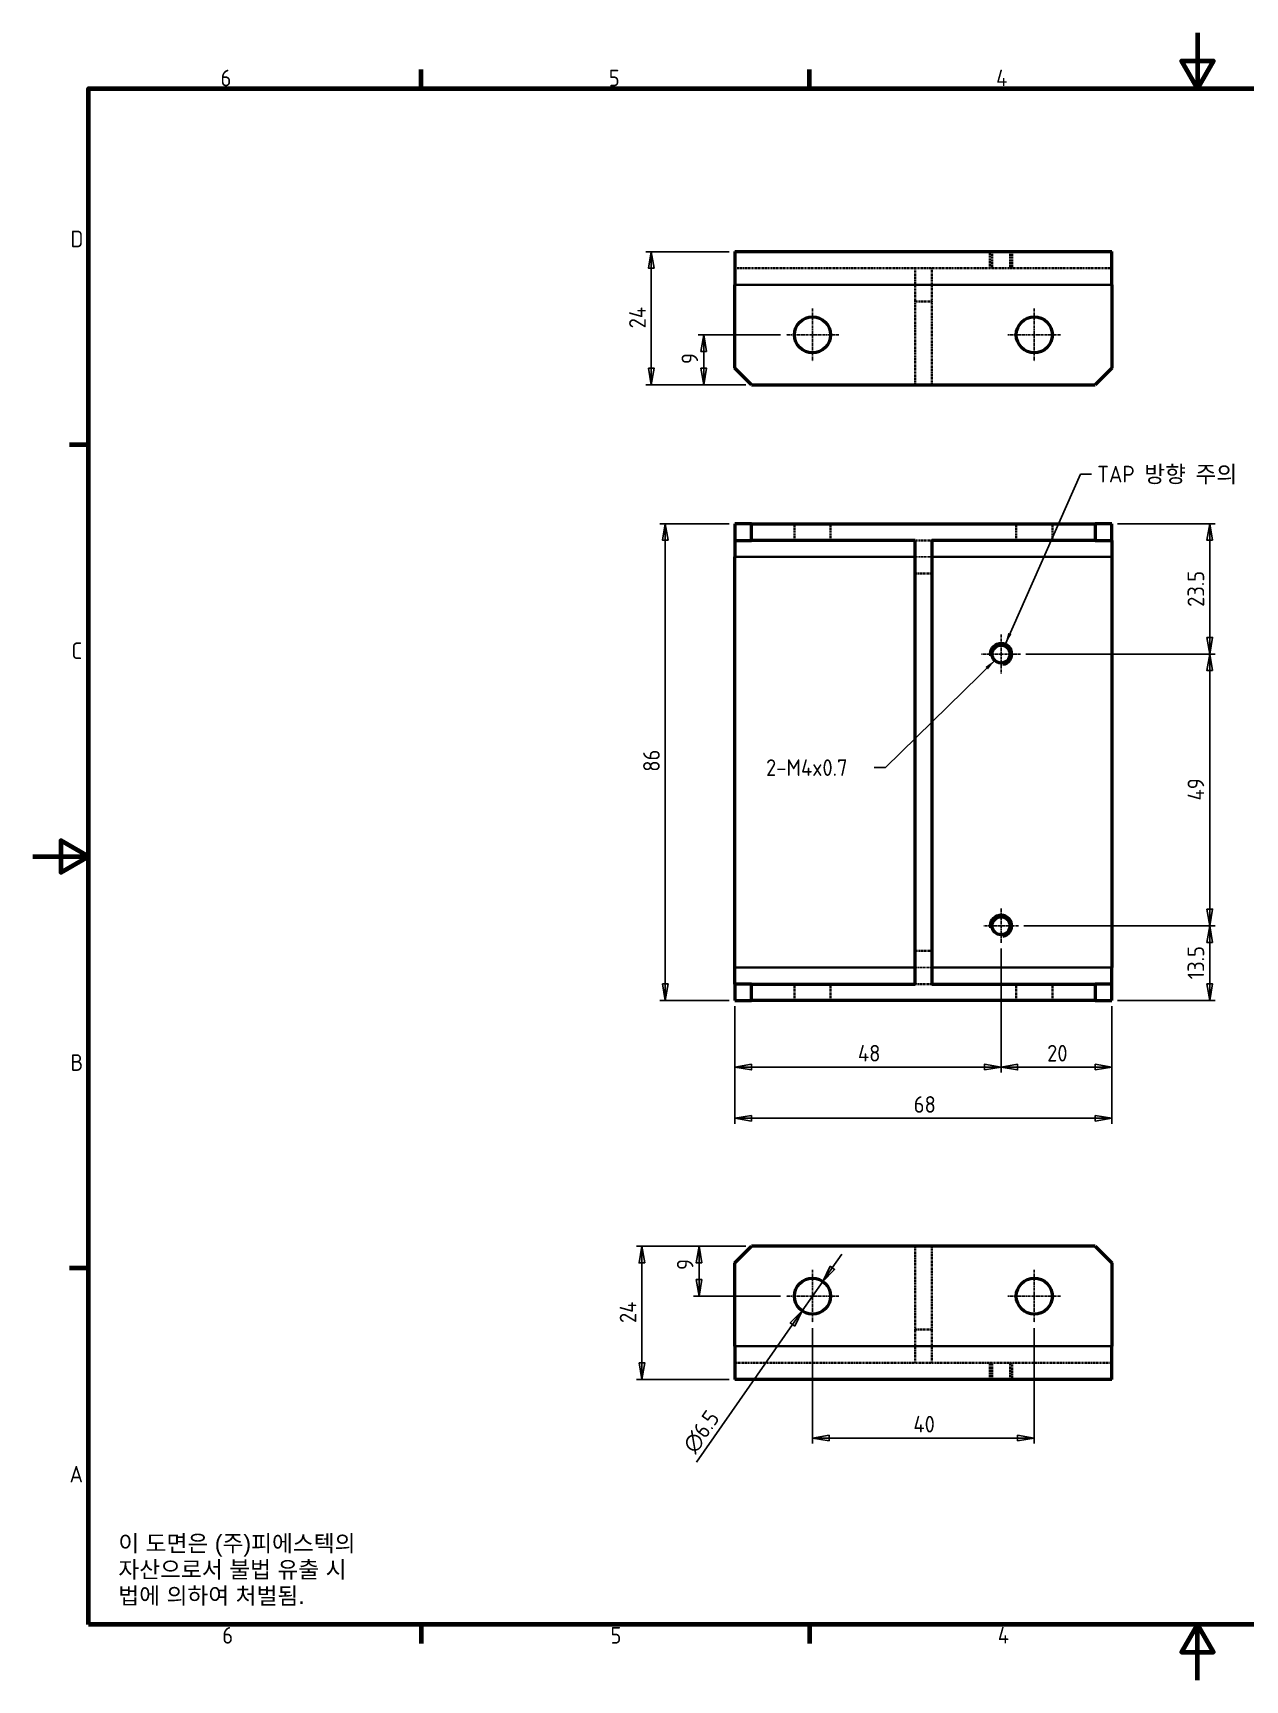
# Model space of a CAD drawing. Header units: millimetres. Extents: x 0 to 420, y 0 to 297.
# Drawn here: x 0 to 218.6, y 0 to 297 of the extents above; entities that cross this region are included whole.
import ezdxf

# ---------------------------------------------------------------- set-up
doc = ezdxf.new("R2010")
doc.units = ezdxf.units.MM
doc.linetypes.add('CHAIN', pattern=[0.7087, 0.4724, -0.0591, 0.1181, -0.0591])
doc.linetypes.add('DASHED', pattern=[0.2067, 0.1654, -0.0413])
doc.layers.get('0').update_dxf_attribs({"lineweight": 25})
for name, color, linetype, lineweight, true_color in [('가려진 것(ISO)', 5, 'DASHED', 35, 0x0000ff), ('가려진 좁은 것(ISO)', 5, 'DASHED', 25, 0x0000ff), ('가시적인 좁은 것(ISO)', 1, 'Continuous', 35, 0xff0000), ('중심 표식(ISO)', 1, 'Continuous', 25, 0xff0000)]:
    doc.layers.add(name, color=color, linetype=linetype, lineweight=lineweight, true_color=true_color)
for name, color, linetype, lineweight in [('가시적인 것(ISO)', 7, 'Continuous', 50), ('경계(ISO)', 7, 'Continuous', 70), ('기호(ISO)', 7, 'Continuous', 25), ('치수(ISO)', 7, 'Continuous', 25)]:
    doc.layers.add(name, color=color, linetype=linetype, lineweight=lineweight)
doc.styles.add('ISO Proportional', font='arial.ttf')
doc.styles.add('ISO ProportionalPSTEK', font='isocp.shx')
doc.dimstyles.new('PSTEK', dxfattribs={"dimtxt": 3, "dimasz": 3, "dimexe": 1, "dimexo": 1, "dimgap": 1, "dimtad": 1, "dimrnd": 1e-08, "dimdsep": 46, "dimtxsty": 'ISO ProportionalPSTEK', "dimblk": 'Filled-1', "dimcen": 0.09, "dimdle": 10, "dimclrd": 3, "dimclre": 3, "dimclrt": 1, "dimadec": 1, "dimazin": 2, "dimtfac": 1, "dimtmove": 0, "dimatfit": 3, "dimfxl": 1, "dimtolj": 1, "dimlwd": -1, "dimlwe": -1, "dimarcsym": 0})
doc.dimstyles.new('PSTEK$7', dxfattribs={"dimtxt": 3, "dimasz": 2, "dimexe": 1, "dimexo": 1, "dimgap": 1, "dimtad": 1, "dimrnd": 1e-08, "dimdsep": 46, "dimtxsty": 'ISO ProportionalPSTEK', "dimblk": 'Filled-1', "dimcen": 0.09, "dimdle": 10, "dimclrd": 3, "dimclre": 3, "dimclrt": 1, "dimadec": 1, "dimazin": 2, "dimtfac": 1, "dimtmove": 0, "dimatfit": 3, "dimfxl": 1, "dimtolj": 1, "dimlwd": -1, "dimlwe": -1, "dimarcsym": 0})

# ---------------------------------------------------------------- blocks, each defined once
blk = doc.blocks.new('경계 Default Border')
at = {"layer": '경계(ISO)'}
for p, q in [((70, 287), (70, 290.4)), ((140, 287), (140, 290.4)), ((10, 222.75), (6.6, 222.75)), ((10, 74.25), (6.6, 74.25)), ((70, 10), (70, 6.6)), ((140, 10), (140, 6.6))]:
    blk.add_line(p, q, dxfattribs=at)
at = {"layer": '경계(ISO)', "flags": 128}
for points in [[(210, 297), (210, 287), (207.11, 292), (212.89, 292), (210, 287)], [(10, 10), (10, 287), (410, 287), (410, 10), (10, 10)], [(0, 148.5), (10, 148.5), (5, 151.39), (5, 145.61), (10, 148.5)], [(210, 0), (210, 10), (207.11, 5), (212.89, 5), (210, 10)]]:
    blk.add_lwpolyline(points, dxfattribs=at)
at = {"layer": '경계(ISO)', "color": 1, "true_color": 0xff0000, "char_height": 3, "attachment_point": 7, "style": 'ISO ProportionalPSTEK'}
for s, insert in [('6', (33.83, 287.37)), ('5', (103.83, 287.37)), ('4', (173.67, 287.4)), ('D', (6.77, 258.35)), ('C', (6.93, 184.1)), ('B', (6.77, 109.85)), ('A', (6.6, 35.62)), ('6', (34.14, 6.57)), ('5', (104.14, 6.57)), ('4', (173.97, 6.6))]:
    blk.add_mtext(s, dxfattribs=dict(at, insert=insert))
blk = doc.blocks.new('Filled-1')
at = {"color": 0}
for p, q in [((0, 0), (-1, 0.167)), ((-1, 0.167), (-1, -0.167)), ((-1, 0), (0, 0)), ((-1, -0.167), (0, 0))]:
    blk.add_line(p, q, dxfattribs=at)
at = {"color": 0, "flags": 128}
blk.add_lwpolyline([(-1, -0.167), (0, 0), (-1, 0.167), (-1, -0.167)], dxfattribs=at)
at = {"color": 0}
blk.add_solid([(-1, -0.167), (0, 0), (-1, 0.167), (-1, -0.167)], dxfattribs=at)
blk = doc.blocks.new('*D14')
at = {"layer": 'Defpoints', "color": 0, "transparency": 16777216}
for p in [(126.55, 208.51), (114.02, 122.51), (126.55, 122.51)]:
    blk.add_point(p, dxfattribs=at)
at = {"layer": '치수(ISO)', "color": 3, "transparency": 16777216}
for p, q in [((125.55, 208.51), (113.02, 208.51)), ((114.02, 205.51), (114.02, 125.51)), ((125.55, 122.51), (113.02, 122.51))]:
    blk.add_line(p, q, dxfattribs=at)
at = {"layer": '치수(ISO)', "color": 3, "transparency": 16777216, "xscale": 3, "yscale": 3, "zscale": 3}
for p, rotation in [((114.02, 208.51), 90), ((114.02, 122.51), 270)]:
    blk.add_blockref('Filled-1', p, dxfattribs=dict(at, rotation=rotation))
at = {"layer": '치수(ISO)', "color": 1, "transparency": 16777216, "insert": (110.02, 163.78), "char_height": 3, "attachment_point": 1, "rotation": 90, "style": 'ISO ProportionalPSTEK'}
blk.add_mtext('\\A1;86', dxfattribs=at)
blk = doc.blocks.new('*D15')
at = {"layer": 'Defpoints', "color": 0, "transparency": 16777216}
for p in [(129.55, 78.22), (120.1, 69.22), (135.8, 69.22)]:
    blk.add_point(p, dxfattribs=at)
at = {"layer": '치수(ISO)', "color": 3, "transparency": 16777216}
for p, q in [((128.55, 78.22), (119.1, 78.22)), ((120.1, 75.22), (120.1, 72.22)), ((134.8, 69.22), (119.1, 69.22))]:
    blk.add_line(p, q, dxfattribs=at)
at = {"layer": '치수(ISO)', "color": 3, "transparency": 16777216, "xscale": 3, "yscale": 3, "zscale": 3}
for p, rotation in [((120.1, 78.22), 90), ((120.1, 69.22), 270)]:
    blk.add_blockref('Filled-1', p, dxfattribs=dict(at, rotation=rotation))
at = {"layer": '치수(ISO)', "color": 1, "transparency": 16777216, "insert": (116.1, 73.95), "char_height": 3, "attachment_point": 1, "rotation": 90, "style": 'ISO ProportionalPSTEK'}
blk.add_mtext('\\A1;9', dxfattribs=at)
blk = doc.blocks.new('*D16')
at = {"layer": 'Defpoints', "color": 0, "transparency": 16777216}
for p in [(120.94, 242.56), (135.8, 242.56), (129.55, 233.56)]:
    blk.add_point(p, dxfattribs=at)
at = {"layer": '치수(ISO)', "color": 3, "transparency": 16777216}
for p, q in [((134.8, 242.56), (119.94, 242.56)), ((120.94, 236.56), (120.94, 239.56)), ((128.55, 233.56), (119.94, 233.56))]:
    blk.add_line(p, q, dxfattribs=at)
at = {"layer": '치수(ISO)', "color": 3, "transparency": 16777216, "xscale": 3, "yscale": 3, "zscale": 3}
for p, rotation in [((120.94, 242.56), 90), ((120.94, 233.56), 270)]:
    blk.add_blockref('Filled-1', p, dxfattribs=dict(at, rotation=rotation))
at = {"layer": '치수(ISO)', "color": 1, "transparency": 16777216, "insert": (116.94, 237.3), "char_height": 3, "attachment_point": 1, "rotation": 90, "style": 'ISO ProportionalPSTEK'}
blk.add_mtext('\\A1;9', dxfattribs=at)
blk = doc.blocks.new('*D17')
at = {"layer": 'Defpoints', "color": 0, "transparency": 16777216}
for p in [(111.49, 257.56), (126.55, 257.56), (129.55, 233.56)]:
    blk.add_point(p, dxfattribs=at)
at = {"layer": '치수(ISO)', "color": 3, "transparency": 16777216}
for p, q in [((125.55, 257.56), (110.49, 257.56)), ((111.49, 236.56), (111.49, 254.56)), ((128.55, 233.56), (110.49, 233.56))]:
    blk.add_line(p, q, dxfattribs=at)
at = {"layer": '치수(ISO)', "color": 3, "transparency": 16777216, "xscale": 3, "yscale": 3, "zscale": 3}
for p, rotation in [((111.49, 257.56), 90), ((111.49, 233.56), 270)]:
    blk.add_blockref('Filled-1', p, dxfattribs=dict(at, rotation=rotation))
at = {"layer": '치수(ISO)', "color": 1, "transparency": 16777216, "insert": (107.49, 243.73), "char_height": 3, "attachment_point": 1, "rotation": 90, "style": 'ISO ProportionalPSTEK'}
blk.add_mtext('\\A1;24', dxfattribs=at)
blk = doc.blocks.new('*D18')
at = {"layer": 'Defpoints', "color": 0, "transparency": 16777216}
for p in [(129.55, 78.22), (109.8, 54.22), (126.55, 54.22)]:
    blk.add_point(p, dxfattribs=at)
at = {"layer": '치수(ISO)', "color": 3, "transparency": 16777216}
for p, q in [((128.55, 78.22), (108.8, 78.22)), ((109.8, 75.22), (109.8, 57.22)), ((125.55, 54.22), (108.8, 54.22))]:
    blk.add_line(p, q, dxfattribs=at)
at = {"layer": '치수(ISO)', "color": 3, "transparency": 16777216, "xscale": 3, "yscale": 3, "zscale": 3}
for p, rotation in [((109.8, 78.22), 90), ((109.8, 54.22), 270)]:
    blk.add_blockref('Filled-1', p, dxfattribs=dict(at, rotation=rotation))
at = {"layer": '치수(ISO)', "color": 1, "transparency": 16777216, "insert": (105.8, 64.38), "char_height": 3, "attachment_point": 1, "rotation": 90, "style": 'ISO ProportionalPSTEK'}
blk.add_mtext('\\A1;24', dxfattribs=at)
blk = doc.blocks.new('*D19')
at = {"layer": 'Defpoints', "color": 0, "transparency": 16777216}
for p in [(140.55, 64.47), (180.55, 64.47), (180.55, 43.64)]:
    blk.add_point(p, dxfattribs=at)
at = {"layer": '치수(ISO)', "color": 3, "transparency": 16777216}
for p, q in [((140.55, 63.47), (140.55, 42.64)), ((180.55, 63.47), (180.55, 42.64)), ((143.55, 43.64), (177.55, 43.64))]:
    blk.add_line(p, q, dxfattribs=at)
at = {"layer": '치수(ISO)', "color": 3, "transparency": 16777216, "xscale": 3, "yscale": 3, "zscale": 3, "rotation": 180}
blk.add_blockref('Filled-1', (140.55, 43.64), dxfattribs=at)
at = {"layer": '치수(ISO)', "color": 3, "transparency": 16777216, "xscale": 3, "yscale": 3, "zscale": 3}
blk.add_blockref('Filled-1', (180.55, 43.64), dxfattribs=at)
at = {"layer": '치수(ISO)', "color": 1, "transparency": 16777216, "insert": (158.75, 47.64), "char_height": 3, "attachment_point": 1, "style": 'ISO ProportionalPSTEK'}
blk.add_mtext('\\A1;40', dxfattribs=at)
blk = doc.blocks.new('*D20')
at = {"layer": 'Defpoints', "color": 0, "transparency": 16777216}
for p in [(126.55, 122.51), (194.55, 122.51), (126.55, 101.29)]:
    blk.add_point(p, dxfattribs=at)
at = {"layer": '치수(ISO)', "color": 3, "transparency": 16777216}
for p, q in [((126.55, 121.51), (126.55, 100.29)), ((194.55, 121.51), (194.55, 100.29)), ((191.55, 101.29), (129.55, 101.29))]:
    blk.add_line(p, q, dxfattribs=at)
at = {"layer": '치수(ISO)', "color": 3, "transparency": 16777216, "xscale": 3, "yscale": 3, "zscale": 3, "rotation": 180}
blk.add_blockref('Filled-1', (126.55, 101.29), dxfattribs=at)
at = {"layer": '치수(ISO)', "color": 3, "transparency": 16777216, "xscale": 3, "yscale": 3, "zscale": 3}
blk.add_blockref('Filled-1', (194.55, 101.29), dxfattribs=at)
at = {"layer": '치수(ISO)', "color": 1, "transparency": 16777216, "insert": (158.81, 105.29), "char_height": 3, "attachment_point": 1, "style": 'ISO ProportionalPSTEK'}
blk.add_mtext('\\A1;68', dxfattribs=at)
blk = doc.blocks.new('*D21')
at = {"layer": 'Defpoints', "color": 0, "transparency": 16777216}
for p in [(142.41, 71.88), (138.69, 66.56)]:
    blk.add_point(p, dxfattribs=at)
at = {"layer": '치수(ISO)', "color": 3, "transparency": 16777216}
for p, q in [((144.13, 74.34), (145.85, 76.8)), ((142.41, 71.88), (138.69, 66.56)), ((136.97, 64.1), (119.62, 39.29))]:
    blk.add_line(p, q, dxfattribs=at)
at = {"layer": '치수(ISO)', "color": 3, "transparency": 16777216, "xscale": 3, "yscale": 3, "zscale": 3}
for p, rotation in [((142.41, 71.88), 235.0310410191816), ((138.69, 66.56), 55.03104101918159)]:
    blk.add_blockref('Filled-1', p, dxfattribs=dict(at, rotation=rotation))
at = {"layer": '치수(ISO)', "color": 1, "transparency": 16777216, "insert": (116.92, 42.41), "char_height": 3, "attachment_point": 1, "rotation": 55.031, "style": 'ISO ProportionalPSTEK'}
blk.add_mtext('\\A1;∅6.5', dxfattribs=at)
blk = doc.blocks.new('*D22')
at = {"layer": 'Defpoints', "color": 0, "transparency": 16777216}
for p in [(174.55, 132.89), (126.55, 122.51), (174.55, 110.53)]:
    blk.add_point(p, dxfattribs=at)
at = {"layer": '치수(ISO)', "color": 3, "transparency": 16777216}
for p, q in [((174.55, 131.89), (174.55, 109.53)), ((126.55, 121.51), (126.55, 109.53)), ((129.55, 110.53), (171.55, 110.53))]:
    blk.add_line(p, q, dxfattribs=at)
at = {"layer": '치수(ISO)', "color": 3, "transparency": 16777216, "xscale": 3, "yscale": 3, "zscale": 3, "rotation": 180}
blk.add_blockref('Filled-1', (126.55, 110.53), dxfattribs=at)
at = {"layer": '치수(ISO)', "color": 3, "transparency": 16777216, "xscale": 3, "yscale": 3, "zscale": 3}
blk.add_blockref('Filled-1', (174.55, 110.53), dxfattribs=at)
at = {"layer": '치수(ISO)', "color": 1, "transparency": 16777216, "insert": (148.75, 114.53), "char_height": 3, "attachment_point": 1, "style": 'ISO ProportionalPSTEK'}
blk.add_mtext('\\A1;48', dxfattribs=at)
blk = doc.blocks.new('*D23')
at = {"layer": 'Defpoints', "color": 0, "transparency": 16777216}
for p in [(174.55, 132.89), (194.55, 122.51), (194.55, 110.53)]:
    blk.add_point(p, dxfattribs=at)
at = {"layer": '치수(ISO)', "color": 3, "transparency": 16777216}
for p, q in [((174.55, 131.89), (174.55, 109.53)), ((194.55, 121.51), (194.55, 109.53)), ((177.55, 110.53), (191.55, 110.53))]:
    blk.add_line(p, q, dxfattribs=at)
at = {"layer": '치수(ISO)', "color": 3, "transparency": 16777216, "xscale": 3, "yscale": 3, "zscale": 3, "rotation": 180}
blk.add_blockref('Filled-1', (174.55, 110.53), dxfattribs=at)
at = {"layer": '치수(ISO)', "color": 3, "transparency": 16777216, "xscale": 3, "yscale": 3, "zscale": 3}
blk.add_blockref('Filled-1', (194.55, 110.53), dxfattribs=at)
at = {"layer": '치수(ISO)', "color": 1, "transparency": 16777216, "insert": (182.86, 114.53), "char_height": 3, "attachment_point": 1, "style": 'ISO ProportionalPSTEK'}
blk.add_mtext('\\A1;20', dxfattribs=at)
blk = doc.blocks.new('*D24')
at = {"layer": 'Defpoints', "color": 0, "transparency": 16777216}
for p in [(177.67, 136.01), (212.18, 136.01), (194.55, 122.51)]:
    blk.add_point(p, dxfattribs=at)
at = {"layer": '치수(ISO)', "color": 3, "transparency": 16777216}
for p, q in [((178.67, 136.01), (213.18, 136.01)), ((212.18, 125.51), (212.18, 133.01)), ((195.55, 122.51), (213.18, 122.51))]:
    blk.add_line(p, q, dxfattribs=at)
at = {"layer": '치수(ISO)', "color": 3, "transparency": 16777216, "xscale": 3, "yscale": 3, "zscale": 3}
for p, rotation in [((212.18, 136.01), 90), ((212.18, 122.51), 270)]:
    blk.add_blockref('Filled-1', p, dxfattribs=dict(at, rotation=rotation))
at = {"layer": '치수(ISO)', "color": 1, "transparency": 16777216, "insert": (208.18, 126.35), "char_height": 3, "attachment_point": 1, "rotation": 90, "style": 'ISO ProportionalPSTEK'}
blk.add_mtext('\\A1;13.5', dxfattribs=at)
blk = doc.blocks.new('*D25')
at = {"layer": 'Defpoints', "color": 0, "transparency": 16777216}
for p in [(178.05, 185.01), (212.18, 185.01), (177.67, 136.01)]:
    blk.add_point(p, dxfattribs=at)
at = {"layer": '치수(ISO)', "color": 3, "transparency": 16777216}
for p, q in [((179.05, 185.01), (213.18, 185.01)), ((212.18, 139.01), (212.18, 182.01)), ((178.67, 136.01), (213.18, 136.01))]:
    blk.add_line(p, q, dxfattribs=at)
at = {"layer": '치수(ISO)', "color": 3, "transparency": 16777216, "xscale": 3, "yscale": 3, "zscale": 3}
for p, rotation in [((212.18, 185.01), 90), ((212.18, 136.01), 270)]:
    blk.add_blockref('Filled-1', p, dxfattribs=dict(at, rotation=rotation))
at = {"layer": '치수(ISO)', "color": 1, "transparency": 16777216, "insert": (208.18, 158.6), "char_height": 3, "attachment_point": 1, "rotation": 90, "style": 'ISO ProportionalPSTEK'}
blk.add_mtext('\\A1;49', dxfattribs=at)
blk = doc.blocks.new('*D26')
at = {"layer": 'Defpoints', "color": 0, "transparency": 16777216}
for p in [(194.55, 208.51), (212.18, 208.51), (178.05, 185.01)]:
    blk.add_point(p, dxfattribs=at)
at = {"layer": '치수(ISO)', "color": 3, "transparency": 16777216}
for p, q in [((195.55, 208.51), (213.18, 208.51)), ((212.18, 188.01), (212.18, 205.51)), ((179.05, 185.01), (213.18, 185.01))]:
    blk.add_line(p, q, dxfattribs=at)
at = {"layer": '치수(ISO)', "color": 3, "transparency": 16777216, "xscale": 3, "yscale": 3, "zscale": 3}
for p, rotation in [((212.18, 208.51), 90), ((212.18, 185.01), 270)]:
    blk.add_blockref('Filled-1', p, dxfattribs=dict(at, rotation=rotation))
at = {"layer": '치수(ISO)', "color": 1, "transparency": 16777216, "insert": (208.18, 193.51), "char_height": 3, "attachment_point": 1, "rotation": 90, "style": 'ISO ProportionalPSTEK'}
blk.add_mtext('\\A1;23.5', dxfattribs=at)

msp = doc.modelspace()

# ---------------------------------------------------------------- linework, layer by layer
at = {"layer": '가려진 것(ISO)'}
for p, q in [((172.552, 257.564), (172.552, 254.564)), ((172.931, 254.564), (172.931, 257.564)), ((176.173, 254.564), (176.173, 257.564)), ((176.552, 254.564), (176.552, 257.564)), ((194.552, 254.564), (126.552, 254.564)), ((159.052, 248.564), (159.052, 254.564)), ((162.052, 254.564), (162.052, 248.564)), ((162.052, 248.564), (159.052, 248.564)), ((159.052, 248.564), (159.052, 233.564)), ((162.052, 233.564), (162.052, 248.564)), ((137.302, 208.509), (137.302, 205.509)), ((143.802, 208.509), (143.802, 205.509)), ((177.302, 208.509), (177.302, 205.509)), ((183.802, 208.509), (183.802, 205.509)), ((162.052, 205.509), (159.052, 205.509)), ((159.052, 199.509), (162.052, 199.509)), ((162.052, 131.509), (159.052, 131.509)), ((137.302, 125.509), (137.302, 122.509)), ((143.802, 125.509), (143.802, 122.509)), ((159.052, 125.509), (162.052, 125.509)), ((177.302, 125.509), (177.302, 122.509)), ((183.802, 125.509), (183.802, 122.509)), ((159.052, 78.219), (159.052, 63.219)), ((162.052, 63.219), (162.052, 78.219)), ((159.052, 63.219), (162.052, 63.219)), ((159.052, 57.219), (159.052, 63.219)), ((162.052, 63.219), (162.052, 57.219)), ((126.552, 57.219), (194.552, 57.219)), ((172.552, 57.219), (172.552, 54.219)), ((172.931, 57.219), (172.931, 54.219)), ((176.173, 57.219), (176.173, 54.219)), ((176.552, 54.219), (176.552, 57.219))]:
    msp.add_line(p, q, dxfattribs=at)
at = {"layer": '가려진 좁은 것(ISO)'}
for p, q in [((162.052, 202.509), (159.052, 202.509)), ((159.052, 128.509), (162.052, 128.509))]:
    msp.add_line(p, q, dxfattribs=at)
at = {"layer": '가시적인 것(ISO)'}
for p, q in [((126.552, 257.564), (126.552, 251.564)), ((126.552, 257.564), (194.552, 257.564)), ((194.552, 251.564), (194.552, 257.564)), ((126.552, 236.564), (126.552, 251.564)), ((194.552, 251.564), (194.552, 236.564)), ((129.552, 233.564), (126.552, 236.564)), ((194.552, 236.564), (191.552, 233.564)), ((129.552, 233.564), (191.552, 233.564)), ((129.552, 208.509), (126.552, 208.509)), ((126.552, 208.509), (126.552, 205.509)), ((129.552, 205.509), (129.552, 208.509)), ((129.552, 208.509), (191.552, 208.509)), ((194.552, 208.509), (191.552, 208.509)), ((191.552, 208.509), (191.552, 205.509)), ((194.552, 205.509), (194.552, 208.509)), ((126.552, 205.509), (129.552, 205.509)), ((126.552, 205.509), (126.552, 202.509)), ((159.052, 205.509), (129.552, 205.509)), ((159.052, 125.509), (159.052, 205.509)), ((191.552, 205.509), (162.052, 205.509)), ((162.052, 205.509), (162.052, 125.509)), ((191.552, 205.509), (194.552, 205.509)), ((194.552, 205.509), (194.552, 202.509)), ((126.552, 128.509), (126.552, 202.509)), ((194.552, 202.509), (194.552, 128.509)), ((126.552, 125.509), (126.552, 128.509)), ((194.552, 125.509), (194.552, 128.509)), ((126.552, 125.509), (126.552, 122.509)), ((129.552, 125.509), (126.552, 125.509)), ((129.552, 122.509), (129.552, 125.509)), ((129.552, 125.509), (159.052, 125.509)), ((162.052, 125.509), (191.552, 125.509)), ((194.552, 125.509), (191.552, 125.509)), ((191.552, 125.509), (191.552, 122.509)), ((194.552, 122.509), (194.552, 125.509)), ((126.552, 122.509), (129.552, 122.509)), ((191.552, 122.509), (129.552, 122.509)), ((191.552, 122.509), (194.552, 122.509)), ((126.552, 75.219), (129.552, 78.219)), ((191.552, 78.219), (129.552, 78.219)), ((191.552, 78.219), (194.552, 75.219)), ((126.552, 60.219), (126.552, 75.219)), ((194.552, 75.219), (194.552, 60.219)), ((126.552, 60.219), (126.552, 54.219)), ((194.552, 54.219), (194.552, 60.219)), ((194.552, 54.219), (126.552, 54.219))]:
    msp.add_line(p, q, dxfattribs=at)
for centre, radius in [((140.552, 242.564), 3.25), ((180.552, 242.564), 3.25), ((174.552, 185.009), 1.621), ((174.552, 136.009), 1.621), ((140.552, 69.219), 3.25), ((180.552, 69.219), 3.25)]:
    msp.add_circle(centre, radius, dxfattribs=at)
at = {"layer": '가시적인 좁은 것(ISO)'}
for p, q in [((194.552, 251.564), (126.552, 251.564)), ((159.052, 202.509), (126.552, 202.509)), ((194.552, 202.509), (162.052, 202.509)), ((126.552, 128.509), (159.052, 128.509)), ((162.052, 128.509), (194.552, 128.509)), ((126.552, 60.219), (194.552, 60.219))]:
    msp.add_line(p, q, dxfattribs=at)
for centre in [(174.552, 185.009), (174.552, 136.009)]:
    msp.add_arc(centre, 2, 280, 190, dxfattribs=at)
at = {"layer": '중심 표식(ISO)', "linetype": 'CHAIN'}
for p, q in [((140.552, 247.314), (140.552, 237.814)), ((180.552, 247.314), (180.552, 237.814)), ((145.302, 242.564), (135.802, 242.564)), ((185.302, 242.564), (175.802, 242.564)), ((174.552, 188.509), (174.552, 181.509)), ((178.052, 185.009), (171.052, 185.009)), ((174.552, 139.13), (174.552, 132.888)), ((177.673, 136.009), (171.431, 136.009)), ((140.552, 73.969), (140.552, 64.469)), ((180.552, 73.969), (180.552, 64.469)), ((145.302, 69.219), (135.802, 69.219)), ((185.302, 69.219), (175.802, 69.219))]:
    msp.add_line(p, q, dxfattribs=at)

# ---------------------------------------------------------------- block references
msp.add_blockref('경계 Default Border', (0, 0))

# ---------------------------------------------------------------- texts
at = {"layer": '기호(ISO)', "color": 1, "true_color": 0xff0000, "char_height": 3, "attachment_point": 1, "line_spacing_factor": 0.525, "style": 'ISO ProportionalPSTEK'}
for s, insert, width in [('{TAP 방향 주의 }', (191.886, 218.946), 31.16675), ('{2-M4x0.7}', (132.183, 166.026), 18.52309)]:
    msp.add_mtext(s, dxfattribs=dict(at, insert=insert, width=width))
at = {"layer": '기호(ISO)', "color": 7, "insert": (15.395, 26.156), "char_height": 3, "width": 51.24014, "attachment_point": 1, "line_spacing_factor": 0.944221, "style": 'ISO Proportional'}
msp.add_mtext('{\\fArial|b0|i0;이 도면은 (주)피에스텍의\\P자산으로서 불법 유출 시 \\P법에 의하여 처벌됨.}', dxfattribs=at)

# ---------------------------------------------------------------- dimensions: what is measured, and where the dimension line sits
at = {"layer": '치수(ISO)', "color": 3, "true_color": 0x00ff00}
for base, p1, p2, angle, override, picture, middle in [((111.487, 257.564), (129.552, 233.564), (126.552, 257.564), 90, {"dimdec": 2, "dimtp": 0, "dimtm": 0, "dimtdec": 2, "dimtofl": 0, "dimatfit": 1}, '*D17', (111.487, 245.564)), ((120.94, 242.564), (129.552, 233.564), (135.802, 242.564), 90, {"dimdec": 2, "dimtp": 0, "dimtm": 0, "dimtdec": 2, "dimtofl": 0, "dimatfit": 1}, '*D16', (120.94, 238.064)), ((114.018, 122.509), (126.552, 208.509), (126.552, 122.509), 90, {"dimdec": 2, "dimtp": 0, "dimtm": 0, "dimtdec": 2, "dimtofl": 0, "dimatfit": 1}, '*D14', (114.018, 165.509)), ((212.18, 208.509), (178.052, 185.009), (194.552, 208.509), 90, {"dimdec": 2, "dimblk1": 'Filled-1', "dimsah": 1, "dimtp": 0, "dimtm": 0, "dimtdec": 2, "dimtofl": 0, "dimatfit": 1}, '*D26', (212.18, 196.759)), ((212.18, 185.009), (177.673, 136.009), (178.052, 185.009), 90, {"dimdec": 2, "dimblk1": 'Filled-1', "dimblk2": 'Filled-1', "dimsah": 1, "dimtp": 0, "dimtm": 0, "dimtdec": 2, "dimtofl": 0, "dimatfit": 1}, '*D25', (212.18, 160.509)), ((212.18, 136.009), (194.552, 122.509), (177.673, 136.009), 90, {"dimdec": 2, "dimblk2": 'Filled-1', "dimsah": 1, "dimtp": 0, "dimtm": 0, "dimtdec": 2, "dimtofl": 0, "dimatfit": 1}, '*D24', (212.18, 129.259)), ((174.552, 110.532), (126.552, 122.509), (174.552, 132.888), 180, {"dimdec": 2, "dimblk2": 'Filled-1', "dimsah": 1, "dimtp": 0, "dimtm": 0, "dimtdec": 2, "dimtofl": 0, "dimatfit": 1}, '*D22', (150.552, 110.532)), ((194.552, 110.532), (174.552, 132.888), (194.552, 122.509), 180, {"dimdec": 2, "dimblk1": 'Filled-1', "dimsah": 1, "dimtp": 0, "dimtm": 0, "dimtdec": 2, "dimtofl": 0, "dimatfit": 1}, '*D23', (184.552, 110.532)), ((126.552, 101.287), (194.552, 122.509), (126.552, 122.509), 180, {"dimdec": 2, "dimtp": 0, "dimtm": 0, "dimtdec": 2, "dimtofl": 0, "dimatfit": 1}, '*D20', (160.552, 101.287)), ((109.803, 54.219), (129.552, 78.219), (126.552, 54.219), 90, {"dimdec": 2, "dimtp": 0, "dimtm": 0, "dimtdec": 2, "dimtofl": 0, "dimatfit": 1}, '*D18', (109.803, 66.219)), ((120.101, 69.219), (129.552, 78.219), (135.802, 69.219), 90, {"dimdec": 2, "dimtp": 0, "dimtm": 0, "dimtdec": 2, "dimtofl": 0, "dimatfit": 1}, '*D15', (120.101, 74.719)), ((180.552, 43.64), (140.552, 64.469), (180.552, 64.469), 180, {"dimdec": 2, "dimtp": 0, "dimtm": 0, "dimtdec": 2, "dimtofl": 0, "dimatfit": 1}, '*D19', (160.552, 43.64))]:
    dim = msp.add_linear_dim(base=base, p1=p1, p2=p2, angle=angle, dimstyle='PSTEK', override=override, dxfattribs=at)
    dim.commit()
    dim.dimension.update_dxf_attribs({"geometry": picture, "text_midpoint": middle, "dimtype": 160})
dim = msp.add_diameter_dim_2p(p1=(142.415, 71.882), p2=(138.69, 66.555), dimstyle='PSTEK', override={"dimdec": 2, "dimlfac": 1, "dimtp": 0, "dimtm": 0, "dimtdec": 2, "dimatfit": 2}, dxfattribs=at)
dim.commit()
dim.dimension.update_dxf_attribs({"geometry": '*D21', "text_midpoint": (122.209, 42.992), "dimtype": 163})

# ---------------------------------------------------------------- leaders
at = {"layer": '기호(ISO)', "color": 3, "true_color": 0x00ff00, "annotation_type": 0, "has_hookline": 1}
for points, hookline_direction, text_width in [([(175.33, 186.851), (188.886, 217.446), (190.886, 217.446)], 0, 25.215), ([(173.406, 183.862), (153.706, 164.526), (151.706, 164.526)], 1, 15.676)]:
    msp.add_leader(points, dimstyle='PSTEK$7', override={"dimtad": 0}, dxfattribs=dict(at, hookline_direction=hookline_direction, text_width=text_width))

doc.saveas('drawing.dxf')
